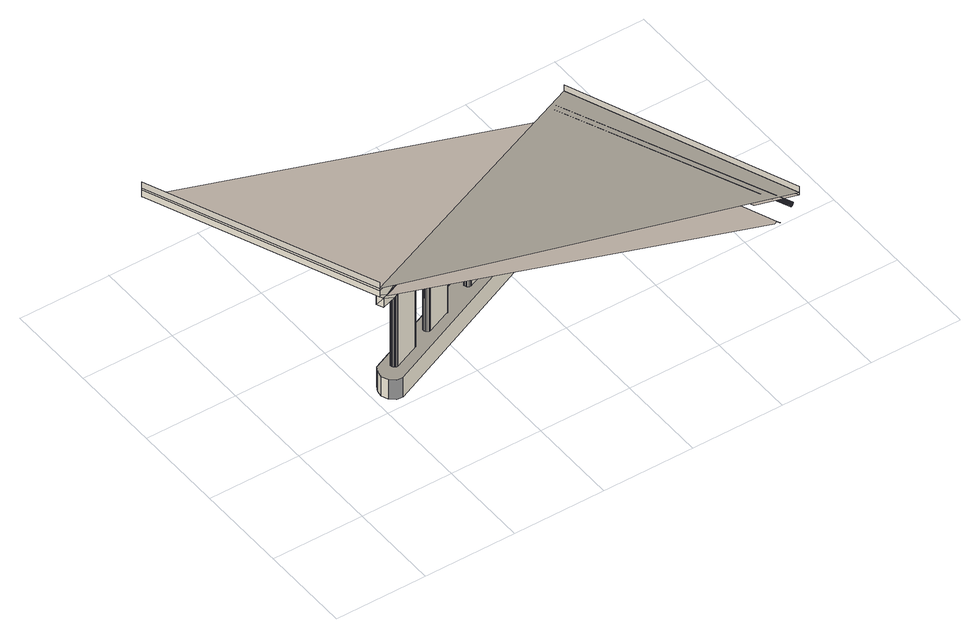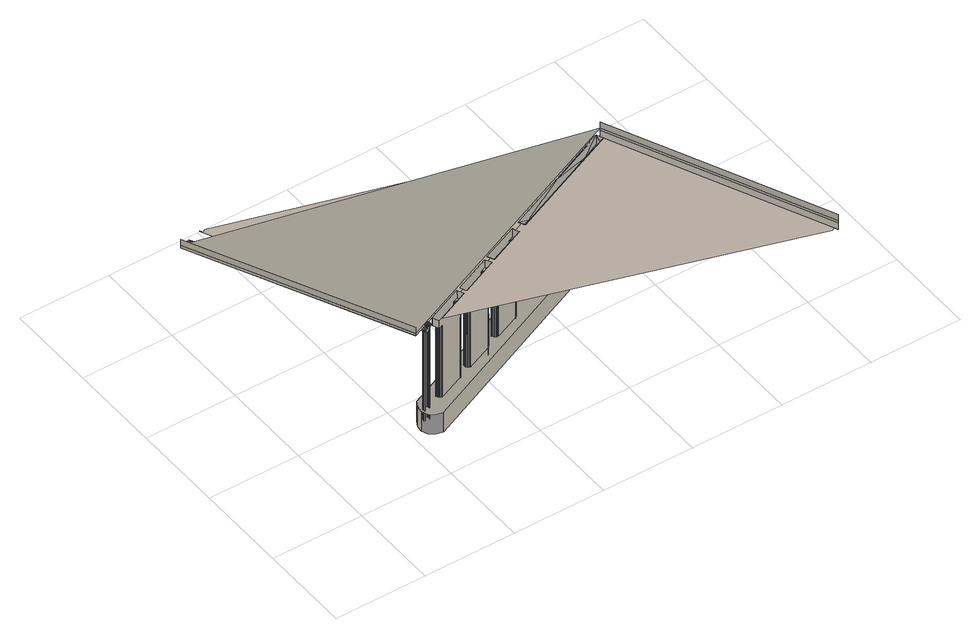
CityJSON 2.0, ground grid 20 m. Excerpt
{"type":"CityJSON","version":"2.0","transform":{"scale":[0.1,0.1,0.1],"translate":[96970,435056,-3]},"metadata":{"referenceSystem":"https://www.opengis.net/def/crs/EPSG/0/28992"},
"CityObjects":{
"bridge1":{"type":"Bridge","attributes":{"name":"Van Brienenoordbrug"},"children":["bridge1-1","bridge1-2","bridge1-3","bridge1-4","bridge1-5","bridge1-6","bridge1-7","bridge1-8","bridge1-9","bridge1-10","bridge1-11","bridge1-12","bridge1-13","bridge1-14","bridge1-15","bridge1-16","bridge1-17","bridge1-18","bridge1-19","bridge1-20","bridge1-21","bridge1-22","bridge1-23","bridge1-24","bridge1-25","bridge1-26","bridge1-27","bridge1-28","bridge1-29","bridge1-30","bridge1-31","bridge1-32","bridge1-33","bridge1-34","bridge1-35","bridge1-36","bridge1-37","bridge1-38","bridge1-39","bridge1-40","bridge1-41","bridge1-42","bridge1-43","bridge1-44","bridge1-45","bridge1-46","bridge1-47","bridge1-48","bridge1-49","bridge1-50","bridge1-51","bridge1-52","bridge1-53","bridge1-54","bridge1-55","bridge1-56","bridge1-57","bridge1-58","bridge1-59","bridge1-60","bridge1-61","bridge1-62","bridge1-63","bridge1-64","bridge1-65","bridge1-66","bridge1-67","bridge1-68","bridge1-69","bridge1-70","bridge1-71","bridge1-72","bridge1-73","bridge1-74","bridge1-75","bridge1-76","bridge1-77","bridge1-78","bridge1-79","bridge1-80","bridge1-81","bridge1-82","bridge1-83","bridge1-84","bridge1-85","bridge1-86","bridge1-87","bridge1-88"],"geometry":[{"type":"MultiSurface","lod":"2","boundaries":[[[0,1,2,3,4]],[[5,3,6]],[[5,6,7]],[[8,9,10,11]],[[9,12,13,10]],[[3,14,6]],[[15,5,7]],[[6,14,15,7]],[[12,16,17,13]],[[18,19,20,21]],[[22,18,21,23]],[[19,24,25,20]],[[26,22,23,27]],[[24,28,29,25]],[[14,30,31,32,28,24,19,18,22,26,33,34,35,36,15]],[[37,33,26,27]],[[28,32,38,29]],[[15,39,40,5]],[[37,41,34,33]],[[32,31,42,38]],[[42,31,43]],[[41,44,35,34]],[[30,43,31]],[[44,45,35]],[[36,35,45]],[[14,3,46]],[[47,48,36,45]],[[49,43,30,50,51]],[[51,50,52]],[[53,52,50]],[[47,54,48]],[[52,53,55]],[[55,53,56,57]],[[58,48,54]],[[58,54,59,60]],[[55,57,61,62]],[[60,59,63,64]],[[65,62,61,66]],[[64,63,67,68]],[[69,70,65,66]],[[68,67,71,72]],[[73,74,70,69]],[[72,71,74,73]],[[14,46,75,76,77,50,30]],[[50,77,78,79,80,81,82,83,84,85,86,87,88,89,48,58,60,64,68,72,73,69,66,61,57,53]],[[90,39,15,36,48,89,91]],[[83,82,92,93]],[[84,83,93,94]],[[82,81,95,92]],[[85,84,94,96]],[[81,80,97,95]],[[98,86,85,96]],[[80,79,99,97]],[[98,100,87,86]],[[79,78,101,99]],[[101,78,102]],[[100,103,88,87]],[[77,102,78]],[[103,104,88]],[[89,88,104]],[[105,91,89,104]],[[106,107,102,77,76]],[[75,46,108]],[[39,90,109]],[[106,76,110]],[[111,110,76]],[[105,112,91]],[[110,111,113]],[[114,113,111,115]],[[116,91,112]],[[116,112,117,118]],[[113,114,119,120]],[[118,117,121,122]],[[123,120,119,124]],[[90,91,116,118,122,125,126,127,128,124,119,114,111,76,75]],[[122,121,129,125]],[[128,130,123,124]],[[125,129,131,126]],[[127,132,130,128]],[[126,131,132,127]],[[133,134,135,136,137,108,138,139,140,141,142,143,3,2,144,145,146,147,148,149,150,151,152,153,154]],[[75,155,156,90]],[[75,108,155]],[[109,90,156]],[[108,137,136,157,109,156,155]],[[158,159,135,134,160]],[[161,162,163,164]],[[165,166,162,161]],[[164,163,167,168]],[[169,170,166,165]],[[168,167,171,172]],[[173,158,160,174,175,176,171,167,163,162,166,170,177,178,179]],[[180,177,170,169]],[[172,171,176,181]],[[182,178,177,180]],[[181,176,175,183]],[[184,179,178,182]],[[185,183,175,174]],[[186,173,179,184]],[[16,187,188,17]],[[189,190,191,11,10,13,17,188,192,193,194,195]],[[196,197,198,199,200,201,187,16,12,9,8,202]],[[197,196,190,189]],[[203,204,205,206,159,158,173,186]],[[174,160,134,133,207,208,209,210,185]],[[211,209,208,212]],[[213,214,204,203]],[[215,211,212,216]],[[213,217,218,214]],[[219,215,216,220]],[[217,221,222,218]],[[223,219,220,224]],[[208,207,205,204,214,218,222,225,226,227,228,224,220,216,212]],[[221,229,225,222]],[[230,223,224,228]],[[229,231,226,225]],[[232,230,228,227]],[[231,232,227,226]],[[207,133,154,206,205]],[[233,234,235,236,237,238,109,157,136,135,159,206,154,153,239,240,150,149,241,242,243,244,245,246]],[[247,239,153,152,248]],[[249,250,251,252]],[[253,254,250,249]],[[252,251,255,256]],[[257,258,254,253]],[[256,255,259,260]],[[261,247,248,262,263,264,259,255,251,250,254,258,265,266,267]],[[268,265,258,257]],[[260,259,264,269]],[[270,266,265,268]],[[269,264,263,271]],[[272,267,266,270]],[[273,271,263,262]],[[274,261,267,272]],[[275,276,277,240,239,247,261,274]],[[278,279,280,273,262,248,152,151]],[[281,282,283]],[[279,284,280]],[[285,280,284]],[[286,287,276,275]],[[288,285,284,289]],[[286,290,291,287]],[[292,288,289,293]],[[290,294,295,291]],[[296,292,293,297]],[[279,278,277,276,287,291,295,298,299,300,301,297,293,289,284]],[[294,302,298,295]],[[303,296,297,301]],[[302,304,299,298]],[[305,303,301,300]],[[304,305,300,299]],[[278,151,150,240,277]],[[306,241,149,148,307]],[[308,309,310,311]],[[312,313,309,308]],[[311,310,314,315]],[[316,317,313,312]],[[315,314,318,319]],[[320,306,307,321,322,323,318,314,310,309,313,317,324,325,326]],[[327,324,317,316]],[[319,318,323,328]],[[329,325,324,327]],[[328,323,322,330]],[[331,326,325,329]],[[332,330,322,321]],[[333,320,326,331]],[[306,320,333,334,335,336,242,241]],[[337,332,321,307,148,147,338,339,340]],[[341,337,340,342]],[[343,344,335,334]],[[345,341,342,346]],[[343,347,348,344]],[[349,345,346,350]],[[347,351,352,348]],[[353,349,350,354]],[[340,339,336,335,344,348,352,355,356,357,358,354,350,346,342]],[[351,359,355,352]],[[360,353,354,358]],[[359,361,356,355]],[[362,360,358,357]],[[361,362,357,356]],[[339,338,243,242,336]],[[198,197,189,195]],[[199,198,195,194]],[[363,364,365,366,367,368]]],"semantics":{"surfaces":[{"type":"WallSurface"},{"type":"OuterCeilingSurface"},{"type":"GroundSurface"},{"type":"OuterFloorSurface"}],"values":[0,0,0,0,0,0,0,1,0,0,0,0,0,0,1,0,0,0,0,0,0,0,0,0,0,0,0,0,0,0,0,0,0,0,0,0,0,0,0,0,0,0,0,0,1,0,0,0,0,0,0,0,0,0,0,0,0,0,0,0,0,0,0,0,0,0,0,0,0,0,0,0,0,0,1,0,0,0,0,0,1,1,0,0,0,0,0,0,0,0,0,1,0,0,0,0,0,0,0,0,2,3,0,0,0,0,0,0,0,0,0,0,1,0,0,0,0,0,0,1,0,0,0,0,0,0,1,0,0,0,0,0,0,0,0,0,3,0,0,0,0,0,0,0,0,1,0,0,0,0,0,0,0,0,0,0,0,0,1,0,0,0,0,0,0,0,0,0,0,0,0,0,0,0,0,1,0,0,0,0,0,0,0,0,1]}}]},
"bridge1-1":{"type":"BridgeInstallation","parents":["bridge1"],"geometry":[{"type":"MultiSurface","lod":"2","boundaries":[[[369,370,371,372,282,373]]]}]},
"bridge1-2":{"type":"BridgeInstallation","parents":["bridge1"],"geometry":[{"type":"MultiSurface","lod":"2","boundaries":[[[0,282,372,1]]]}]},
"bridge1-3":{"type":"BridgeInstallation","parents":["bridge1"],"geometry":[{"type":"MultiSurface","lod":"2","boundaries":[[[374,375,376,377]]]}]},
"bridge1-4":{"type":"BridgeInstallation","parents":["bridge1"],"geometry":[{"type":"MultiSurface","lod":"2","boundaries":[[[378,374,377,379]]]}]},
"bridge1-5":{"type":"BridgeInstallation","parents":["bridge1"],"geometry":[{"type":"MultiSurface","lod":"2","boundaries":[[[375,376,380,381]]]}]},
"bridge1-6":{"type":"BridgeInstallation","parents":["bridge1"],"geometry":[{"type":"MultiSurface","lod":"2","boundaries":[[[382,378,379,383]]]}]},
"bridge1-7":{"type":"BridgeInstallation","parents":["bridge1"],"geometry":[{"type":"MultiSurface","lod":"2","boundaries":[[[380,384,385,386,387,388,389,390,391,383,379,377,376]]]}]},
"bridge1-8":{"type":"BridgeInstallation","parents":["bridge1"],"geometry":[{"type":"MultiSurface","lod":"2","boundaries":[[[392,382,383,391]]]}]},
"bridge1-9":{"type":"BridgeInstallation","parents":["bridge1"],"geometry":[{"type":"MultiSurface","lod":"2","boundaries":[[[393,394,380,381]]]}]},
"bridge1-10":{"type":"BridgeInstallation","parents":["bridge1"],"geometry":[{"type":"MultiSurface","lod":"2","boundaries":[[[395,392,391,390]]]}]},
"bridge1-11":{"type":"BridgeInstallation","parents":["bridge1"],"geometry":[{"type":"MultiSurface","lod":"2","boundaries":[[[396,397,398,381,375,374,378,382,392,395,399,400,401,402,403]]]}]},
"bridge1-12":{"type":"BridgeInstallation","parents":["bridge1"],"geometry":[{"type":"MultiSurface","lod":"2","boundaries":[[[376,404,405,384,380]]]}]},
"bridge1-13":{"type":"BridgeInstallation","parents":["bridge1"],"geometry":[{"type":"MultiSurface","lod":"2","boundaries":[[[399,395,390,389]]]}]},
"bridge1-14":{"type":"BridgeInstallation","parents":["bridge1"],"geometry":[{"type":"MultiSurface","lod":"2","boundaries":[[[381,398,406,375]]]}]},
"bridge1-15":{"type":"BridgeInstallation","parents":["bridge1"],"geometry":[{"type":"MultiSurface","lod":"2","boundaries":[[[400,399,389,388]]]}]},
"bridge1-16":{"type":"BridgeInstallation","parents":["bridge1"],"geometry":[{"type":"MultiSurface","lod":"2","boundaries":[[[393,407,364,408,394]]]}]},
"bridge1-17":{"type":"BridgeInstallation","parents":["bridge1"],"geometry":[{"type":"MultiSurface","lod":"2","boundaries":[[[401,400,388,387]]]}]},
"bridge1-18":{"type":"BridgeInstallation","parents":["bridge1"],"geometry":[{"type":"MultiSurface","lod":"2","boundaries":[[[409,410,411,412]]]}]},
"bridge1-19":{"type":"BridgeInstallation","parents":["bridge1"],"geometry":[{"type":"MultiSurface","lod":"2","boundaries":[[[385,413,386]]]}]},
"bridge1-20":{"type":"BridgeInstallation","parents":["bridge1"],"geometry":[{"type":"MultiSurface","lod":"2","boundaries":[[[386,413,411,410,414,402,401,387]]]}]},
"bridge1-21":{"type":"BridgeInstallation","parents":["bridge1"],"geometry":[{"type":"MultiSurface","lod":"2","boundaries":[[[413,385,415,412,411]]]}]},
"bridge1-22":{"type":"BridgeInstallation","parents":["bridge1"],"geometry":[{"type":"MultiSurface","lod":"2","boundaries":[[[413,414,410,411]]]}]},
"bridge1-23":{"type":"BridgeInstallation","parents":["bridge1"]},
"bridge1-24":{"type":"BridgeInstallation","parents":["bridge1"],"geometry":[{"type":"MultiSurface","lod":"2","boundaries":[[[384,415,385]]]}]},
"bridge1-25":{"type":"BridgeInstallation","parents":["bridge1"],"geometry":[{"type":"MultiSurface","lod":"2","boundaries":[[[405,415,384]]]}]},
"bridge1-26":{"type":"BridgeInstallation","parents":["bridge1"],"geometry":[{"type":"MultiSurface","lod":"2","boundaries":[[[385,403,414,413]]]}]},
"bridge1-27":{"type":"BridgeInstallation","parents":["bridge1"],"geometry":[{"type":"MultiSurface","lod":"2","boundaries":[[[414,410,409,416,403]]]}]},
"bridge1-28":{"type":"BridgeInstallation","parents":["bridge1"],"geometry":[{"type":"MultiSurface","lod":"2","boundaries":[[[402,414,403]]]}]},
"bridge1-29":{"type":"BridgeInstallation","parents":["bridge1"],"geometry":[{"type":"MultiSurface","lod":"2","boundaries":[[[417,396,403,385]]]}]},
"bridge1-30":{"type":"BridgeInstallation","parents":["bridge1"],"geometry":[{"type":"MultiSurface","lod":"2","boundaries":[[[418,397,396,417]]]}]},
"bridge1-31":{"type":"BridgeInstallation","parents":["bridge1"]},
"bridge1-32":{"type":"BridgeInstallation","parents":["bridge1"],"geometry":[{"type":"MultiSurface","lod":"2","boundaries":[[[408,364,419,420]]]}]},
"bridge1-33":{"type":"BridgeInstallation","parents":["bridge1"]},
"bridge1-34":{"type":"BridgeInstallation","parents":["bridge1"]},
"bridge1-35":{"type":"BridgeInstallation","parents":["bridge1"]},
"bridge1-36":{"type":"BridgeInstallation","parents":["bridge1"],"geometry":[{"type":"MultiSurface","lod":"2","boundaries":[[[415,405,404,421]]]}]},
"bridge1-37":{"type":"BridgeInstallation","parents":["bridge1"],"geometry":[{"type":"MultiSurface","lod":"2","boundaries":[[[422,419,364,407]]]}]},
"bridge1-38":{"type":"BridgeInstallation","parents":["bridge1"],"geometry":[{"type":"MultiSurface","lod":"2","boundaries":[[[398,397,396,403,416,423,406]]]}]},
"bridge1-39":{"type":"BridgeInstallation","parents":["bridge1"],"geometry":[{"type":"MultiSurface","lod":"2","boundaries":[[[424,425,406,423]]]}]},
"bridge1-40":{"type":"BridgeInstallation","parents":["bridge1"],"geometry":[{"type":"MultiSurface","lod":"2","boundaries":[[[384,426,427,428,429,418,417,385]]]}]},
"bridge1-41":{"type":"BridgeInstallation","parents":["bridge1"],"geometry":[{"type":"MultiSurface","lod":"2","boundaries":[[[430,431,432,426,384,380,394,408,420],[433,434,435,436,437,438,439,440,441,442,443,444,445,446,447,448,449,450,451,452,453,454,455,456,457]]]}]},
"bridge1-42":{"type":"BridgeInstallation","parents":["bridge1"],"geometry":[{"type":"MultiSurface","lod":"2","boundaries":[[[405,384,426,458,459,404]]]}]},
"bridge1-43":{"type":"BridgeInstallation","parents":["bridge1"],"geometry":[{"type":"MultiSurface","lod":"2","boundaries":[[[365,364,419,460]]]}]},
"bridge1-44":{"type":"BridgeInstallation","parents":["bridge1"],"geometry":[{"type":"MultiSurface","lod":"2","boundaries":[[[425,406,398,461,462]]]}]},
"bridge1-45":{"type":"BridgeInstallation","parents":["bridge1"],"geometry":[{"type":"MultiSurface","lod":"2","boundaries":[[[397,463,461,398]]]}]},
"bridge1-46":{"type":"BridgeInstallation","parents":["bridge1"],"geometry":[{"type":"MultiSurface","lod":"2","boundaries":[[[422,407,393,381,398,461,464,465,466,467],[468,469,470,471,472,473,474,475,476,477,478,479,480,481,482,483,484,485,486,487,488,489,490,491]]]}]},
"bridge1-47":{"type":"BridgeInstallation","parents":["bridge1"],"geometry":[{"type":"MultiSurface","lod":"2","boundaries":[[[492,462,425,424]]]}]},
"bridge1-48":{"type":"BridgeInstallation","parents":["bridge1"],"geometry":[{"type":"MultiSurface","lod":"2","boundaries":[[[492,493,494,495,463,461,462]]]}]},
"bridge1-49":{"type":"BridgeInstallation","parents":["bridge1"],"geometry":[{"type":"MultiSurface","lod":"2","boundaries":[[[428,495,463,429]]]}]},
"bridge1-50":{"type":"BridgeInstallation","parents":["bridge1"],"geometry":[{"type":"MultiSurface","lod":"2","boundaries":[[[428,427,496,497,494,495]]]}]},
"bridge1-51":{"type":"BridgeInstallation","parents":["bridge1"]},
"bridge1-52":{"type":"BridgeInstallation","parents":["bridge1"],"geometry":[{"type":"MultiSurface","lod":"2","boundaries":[[[497,496,498,499]]]}]},
"bridge1-53":{"type":"BridgeInstallation","parents":["bridge1"],"geometry":[{"type":"MultiSurface","lod":"2","boundaries":[[[495,494,497,494]]]}]},
"bridge1-54":{"type":"BridgeInstallation","parents":["bridge1"],"geometry":[{"type":"MultiSurface","lod":"2","boundaries":[[[499,498,500,501]]]}]},
"bridge1-55":{"type":"BridgeInstallation","parents":["bridge1"],"geometry":[{"type":"MultiSurface","lod":"2","boundaries":[[[493,502,501,499,497,494]]]}]},
"bridge1-56":{"type":"BridgeInstallation","parents":["bridge1"],"geometry":[{"type":"MultiSurface","lod":"2","boundaries":[[[502,503,500,501]]]}]},
"bridge1-57":{"type":"BridgeInstallation","parents":["bridge1"],"geometry":[{"type":"MultiSurface","lod":"2","boundaries":[[[494,497,499,504]]]}]},
"bridge1-58":{"type":"BridgeInstallation","parents":["bridge1"],"geometry":[{"type":"MultiSurface","lod":"2","boundaries":[[[504,499,501,500,498,505,506,507]]]}]},
"bridge1-59":{"type":"BridgeInstallation","parents":["bridge1"],"geometry":[{"type":"MultiSurface","lod":"2","boundaries":[[[460,466,465,431,430]]]}]},
"bridge1-60":{"type":"BridgeInstallation","parents":["bridge1"],"geometry":[{"type":"MultiSurface","lod":"2","boundaries":[[[508,507,506,509]]]}]},
"bridge1-61":{"type":"BridgeInstallation","parents":["bridge1"],"geometry":[{"type":"MultiSurface","lod":"2","boundaries":[[[510,425,462,461,464]]]}]},
"bridge1-62":{"type":"BridgeInstallation","parents":["bridge1"],"geometry":[{"type":"MultiSurface","lod":"2","boundaries":[[[511,508,509,512]]]}]},
"bridge1-63":{"type":"BridgeInstallation","parents":["bridge1"],"geometry":[{"type":"MultiSurface","lod":"2","boundaries":[[[513,511,512,514]]]}]},
"bridge1-64":{"type":"BridgeInstallation","parents":["bridge1"],"geometry":[{"type":"MultiSurface","lod":"2","boundaries":[[[515,513,514,516]]]}]},
"bridge1-65":{"type":"BridgeInstallation","parents":["bridge1"],"geometry":[{"type":"MultiSurface","lod":"2","boundaries":[[[464,432,431,465]]]}]},
"bridge1-66":{"type":"BridgeInstallation","parents":["bridge1"],"geometry":[{"type":"MultiSurface","lod":"2","boundaries":[[[464,461,463,495,494,504,507,508,511,513,515,517,518,519,510]]]}]},
"bridge1-67":{"type":"BridgeInstallation","parents":["bridge1"],"geometry":[{"type":"MultiSurface","lod":"2","boundaries":[[[488,520,521,489]]]}]},
"bridge1-68":{"type":"BridgeInstallation","parents":["bridge1"],"geometry":[{"type":"MultiSurface","lod":"2","boundaries":[[[489,521,522,490]]]}]},
"bridge1-69":{"type":"BridgeInstallation","parents":["bridge1"],"geometry":[{"type":"MultiSurface","lod":"2","boundaries":[[[490,522,523,491]]]}]},
"bridge1-70":{"type":"BridgeInstallation","parents":["bridge1"],"geometry":[{"type":"MultiSurface","lod":"2","boundaries":[[[488,487,524,520]]]}]},
"bridge1-71":{"type":"BridgeInstallation","parents":["bridge1"],"geometry":[{"type":"MultiSurface","lod":"2","boundaries":[[[491,523,525,468]]]}]},
"bridge1-72":{"type":"BridgeInstallation","parents":["bridge1"],"geometry":[{"type":"MultiSurface","lod":"2","boundaries":[[[487,486,526,524]]]}]},
"bridge1-73":{"type":"BridgeInstallation","parents":["bridge1"],"geometry":[{"type":"MultiSurface","lod":"2","boundaries":[[[468,525,527,528,469]]]}]},
"bridge1-74":{"type":"BridgeInstallation","parents":["bridge1"],"geometry":[{"type":"MultiSurface","lod":"2","boundaries":[[[485,529,526,486]]]}]},
"bridge1-75":{"type":"BridgeInstallation","parents":["bridge1"],"geometry":[{"type":"MultiSurface","lod":"2","boundaries":[[[484,530,529,485]]]}]},
"bridge1-76":{"type":"BridgeInstallation","parents":["bridge1"],"geometry":[{"type":"MultiSurface","lod":"2","boundaries":[[[483,531,530,484]]]}]},
"bridge1-77":{"type":"BridgeInstallation","parents":["bridge1"],"geometry":[{"type":"MultiSurface","lod":"2","boundaries":[[[482,532,531,483]]]}]},
"bridge1-78":{"type":"BridgeInstallation","parents":["bridge1"],"geometry":[{"type":"MultiSurface","lod":"2","boundaries":[[[481,533,532,482]]]}]},
"bridge1-79":{"type":"BridgeInstallation","parents":["bridge1"],"geometry":[{"type":"MultiSurface","lod":"2","boundaries":[[[480,534,533,481]]]}]},
"bridge1-80":{"type":"BridgeInstallation","parents":["bridge1"],"geometry":[{"type":"MultiSurface","lod":"2","boundaries":[[[474,535,536,537]]]}]},
"bridge1-81":{"type":"BridgeInstallation","parents":["bridge1"],"geometry":[{"type":"MultiSurface","lod":"2","boundaries":[[[479,538,534,480]]]}]},
"bridge1-82":{"type":"BridgeInstallation","parents":["bridge1"],"geometry":[{"type":"MultiSurface","lod":"2","boundaries":[[[474,537,539,475]]]}]},
"bridge1-83":{"type":"BridgeInstallation","parents":["bridge1"],"geometry":[{"type":"MultiSurface","lod":"2","boundaries":[[[475,539,540,476]]]}]},
"bridge1-84":{"type":"BridgeInstallation","parents":["bridge1"],"geometry":[{"type":"MultiSurface","lod":"2","boundaries":[[[478,541,538,479]]]}]},
"bridge1-85":{"type":"BridgeInstallation","parents":["bridge1"],"geometry":[{"type":"MultiSurface","lod":"2","boundaries":[[[477,542,541,478]]]}]},
"bridge1-86":{"type":"BridgeInstallation","parents":["bridge1"],"geometry":[{"type":"MultiSurface","lod":"2","boundaries":[[[476,540,542,477]]]}]},
"bridge1-87":{"type":"BridgeInstallation","parents":["bridge1"],"geometry":[{"type":"MultiSurface","lod":"2","boundaries":[[[366,281,283,367]]]}]},
"bridge1-88":{"type":"BridgeInstallation","parents":["bridge1"],"geometry":[{"type":"MultiSurface","lod":"2","boundaries":[[[543,544,283,281]]]}]}
},
"vertices":[
[210,239,278],[6,705,288],[6,705,272],[207,246,263],[210,239,263],[213,232,263],[207,246,241],[213,232,241],[223,231,57],[217,245,57],[217,245,9],[223,231,9],[219,259,57],[219,259,9],[242,261,236],[248,246,236],[226,272,57],[226,272,9],[250,256,236],[249,257,236],[249,257,39],[250,256,39],[251,254,236],[251,254,39],[249,259,236],[249,259,39],[252,253,236],[252,253,39],[249,261,236],[249,261,39],[252,265,236],[251,264,236],[250,262,236],[253,252,236],[255,251,236],[257,251,236],[258,251,236],[253,252,39],[250,263,39],[339,285,260],[217,233,263],[255,251,39],[251,264,39],[252,265,39],[257,251,39],[258,251,39],[333,299,261],[314,275,39],[314,275,235],[297,284,39],[308,289,235],[309,289,39],[310,289,39],[310,289,235],[316,276,39],[312,289,39],[311,289,235],[312,289,235],[316,276,235],[317,278,39],[317,277,235],[314,288,235],[314,288,39],[317,279,39],[317,279,235],[315,287,39],[315,287,235],[318,281,39],[318,281,235],[316,286,235],[316,286,39],[318,283,39],[318,282,235],[317,284,235],[317,284,39],[423,337,234],[412,333,234],[356,309,235],[355,308,235],[354,306,235],[353,305,235],[353,303,235],[353,301,235],[354,300,235],[355,298,235],[356,297,235],[357,296,235],[359,295,235],[361,295,235],[362,295,235],[429,323,234],[418,319,234],[353,302,38],[354,300,38],[355,298,38],[353,303,38],[356,297,38],[353,305,38],[357,296,38],[354,307,38],[359,295,38],[355,308,38],[356,309,38],[361,295,38],[362,295,38],[419,319,38],[413,333,38],[401,328,38],[458,352,259],[464,338,258],[414,333,38],[414,333,234],[420,320,38],[416,333,38],[416,333,234],[415,333,234],[420,320,234],[421,322,38],[421,321,234],[418,332,234],[418,332,38],[421,323,38],[421,323,234],[419,331,38],[419,331,234],[422,325,234],[422,327,234],[421,328,234],[420,330,234],[422,325,38],[420,330,38],[422,327,38],[421,328,38],[557,394,257],[476,360,258],[480,353,258],[461,345,259],[459,348,259],[423,337,259],[412,333,259],[356,309,260],[308,289,261],[252,265,262],[242,261,262],[7,704,272],[10,698,272],[17,701,272],[726,466,254],[654,436,255],[657,428,255],[649,425,255],[646,432,255],[565,398,257],[568,391,257],[560,387,257],[458,352,238],[464,338,238],[462,342,258],[482,346,238],[482,346,258],[476,360,238],[485,356,38],[485,356,238],[485,358,238],[485,358,38],[486,354,38],[486,354,238],[485,359,238],[485,359,38],[487,353,38],[487,353,238],[485,361,238],[485,361,38],[494,351,238],[488,365,238],[487,364,238],[486,363,238],[489,352,238],[490,351,238],[492,351,238],[489,352,38],[486,363,38],[490,351,38],[487,364,38],[492,351,38],[488,365,38],[494,351,38],[746,500,57],[746,500,9],[769,447,9],[249,220,9],[235,222,9],[760,497,9],[772,488,9],[778,474,9],[776,460,9],[249,220,57],[769,447,57],[776,460,57],[778,474,57],[772,488,57],[760,497,57],[235,222,57],[550,375,37],[550,375,238],[562,380,238],[563,380,257],[556,394,238],[544,389,238],[544,389,37],[532,384,37],[546,389,37],[546,389,238],[551,376,37],[551,376,238],[548,389,37],[548,389,238],[552,378,37],[552,378,238],[549,388,37],[549,388,238],[553,379,37],[553,379,238],[551,387,37],[551,387,238],[553,381,238],[553,383,238],[553,384,238],[552,386,238],[553,381,37],[552,386,37],[553,383,37],[553,384,37],[929,5,238],[221,235,262],[248,247,262],[314,275,261],[362,295,260],[429,323,259],[571,384,256],[652,418,255],[660,421,255],[740,455,254],[737,462,254],[939,2,237],[939,2,238],[936,8,238],[571,384,237],[565,398,237],[574,393,37],[574,393,237],[574,395,237],[574,395,37],[575,392,37],[575,392,237],[574,397,237],[574,397,37],[576,391,37],[576,391,237],[574,399,237],[574,399,37],[583,389,237],[577,403,237],[576,402,237],[575,400,237],[578,390,237],[579,389,237],[581,389,237],[578,390,37],[574,400,37],[579,389,37],[576,402,37],[581,389,37],[577,403,37],[583,389,37],[639,413,36],[639,413,237],[651,418,237],[645,432,237],[633,427,237],[633,427,36],[801,489,274],[210,239,284],[1003,31,257],[635,427,237],[635,427,36],[640,414,36],[640,414,237],[636,426,36],[636,426,237],[641,415,36],[641,415,237],[638,426,36],[638,426,237],[642,417,36],[642,417,237],[639,425,36],[640,425,237],[642,419,237],[642,420,237],[642,422,237],[641,424,237],[642,419,36],[641,424,36],[642,420,36],[642,422,36],[659,421,236],[654,435,236],[663,431,36],[663,431,236],[662,433,236],[662,433,36],[664,430,36],[664,430,236],[662,434,236],[662,434,36],[665,428,36],[665,428,236],[663,436,236],[663,436,36],[672,426,236],[666,440,236],[664,439,236],[663,438,236],[666,427,236],[668,427,236],[670,426,236],[666,427,36],[663,438,36],[668,427,36],[664,439,36],[670,426,36],[666,440,36],[672,426,36],[728,450,35],[728,450,236],[740,455,236],[722,464,35],[734,469,254],[734,469,236],[722,464,236],[724,464,35],[724,464,236],[729,451,35],[729,451,236],[725,464,35],[725,464,236],[730,453,35],[730,453,236],[727,463,35],[727,463,236],[731,454,35],[731,454,236],[728,462,35],[728,462,236],[731,456,236],[731,458,236],[730,460,236],[729,461,236],[731,456,35],[729,461,35],[731,458,35],[730,460,35],[737,462,269],[761,473,269],[771,477,269],[801,489,268],[1003,31,251],[917,53,254],
[210,239,299],[6,705,309],[6,705,297],[6,705,294],[210,239,287],
[757,467,260],[756,466,260],[754,472,260],[755,472,260],
[758,467,259],[756,472,259],
[757,473,260],[760,468,260],
[759,467,258],[756,473,258],
[760,474,260],[760,474,252],[760,474,253],[759,474,254],[759,474,255],[758,474,256],[758,473,257],[757,473,258],
[759,468,258],
[760,468,265],[757,473,265],
[760,468,257],
[763,469,251],[763,469,250],[763,469,260],[761,468,256],[761,468,255],[762,468,254],[762,469,253],[762,469,252],
[761,478,260],[760,475,260],
[765,468,260],
[763,469,269],[760,475,269],
[761,471,32],[761,471,254],[760,472,254],[760,472,32],
[760,473,253],
[761,471,253],
[760,475,32],
[762,469,32],
[760,474,251],
[760,475,250],
[762,473,270],[761,475,270],
[761,478,32],
[764,469,270],
[765,468,32],
[768,468,32],[768,468,260],
[770,479,260],[770,479,252],[770,478,251],[769,478,250],
[769,478,270],[773,480,265],[773,480,260],[769,478,264],[769,478,265],[769,478,266],[769,478,267],[768,478,268],[768,478,269],[767,477,269],[766,477,269],[765,477,270],[764,476,269],[763,476,269],[762,475,268],[761,475,267],[761,475,266],[761,475,265],[761,475,264],[761,475,263],[762,475,262],[763,476,261],[764,476,261],[765,477,260],[766,477,261],[767,477,261],[768,478,262],[769,478,263],
[767,480,260],[764,480,260],
[770,476,270],
[772,473,260],[771,470,260],
[772,473,250],
[775,474,260],[775,474,265],[771,473,270],[767,471,270],[764,470,268],[765,470,269],[766,470,269],[767,471,269],[769,471,269],[770,472,269],[770,472,268],[771,472,267],[772,473,266],[772,473,265],[772,473,264],[771,472,262],[770,472,262],[770,472,261],[769,471,260],[767,471,260],[766,470,260],[765,470,261],[764,470,262],[764,469,262],[763,469,264],[763,469,265],[763,469,266],[764,469,267],
[771,470,32],
[772,473,32],[772,473,252],[772,473,251],
[770,478,252],[772,474,252],
[771,477,253],[772,475,253],
[771,477,254],[772,476,254],
[772,476,32],
[771,477,32],
[773,473,253],
[770,479,253],[771,479,254],[773,473,254],
[774,474,255],[771,479,255],
[779,476,260],
[774,474,256],[772,479,256],
[775,474,257],[772,480,257],
[775,474,258],[773,480,258],
[776,475,258],[777,475,259],[778,475,260],
[976,21,245],[975,21,247],
[976,21,248],
[976,21,249],
[976,21,244],
[977,21,250],
[977,21,243],
[977,22,250],[804,388,265],
[977,22,243],
[978,22,242],
[979,23,242],
[981,23,242],
[982,23,243],
[982,24,243],
[821,363,264],[982,23,251],[982,24,250],
[983,24,244],
[983,24,249],
[984,24,248],
[984,24,245],
[984,24,247],
[801,489,289],[1003,31,272]
]}
